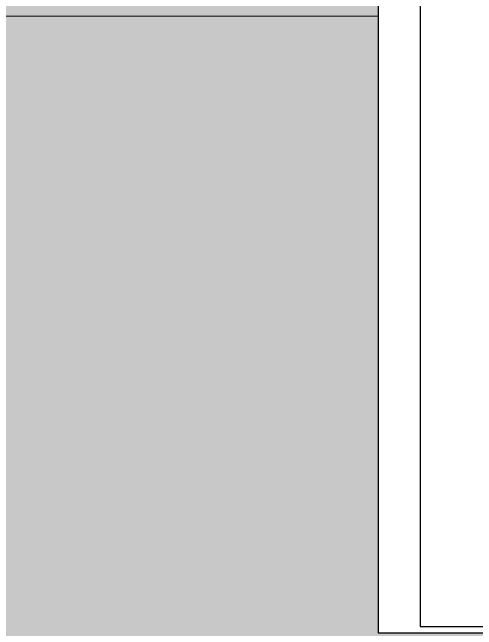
# Model space of a CAD drawing. Header units: millimetres. Extents: x -2167 to 6463, y 877 to 4714.
# Drawn here: x 242.4 to 468.3, y 1328 to 1628.3 of the extents above; entities that cross this region are included whole.
import ezdxf

# ---------------------------------------------------------------- set-up
doc = ezdxf.new("R2010")
doc.units = ezdxf.units.MM
doc.layers.add('marble', color=7, linetype='Continuous', true_color=0xfff8db)

msp = doc.modelspace()

# ---------------------------------------------------------------- hatches: boundary and pattern name
at = {"layer": 'marble', "true_color": 0xfceab1}
h = msp.add_hatch(color=41, dxfattribs=at)
h.paths.add_polyline_path([(217.8364080392857, 4038.957759684316), (1341.836408039926, 4038.957759684337), (1341.836408039926, 3960.299097374675), (1356.836408039926, 3960.299097374675), (1356.836408039926, 1305.116421994004), (1341.836408039926, 1305.116421994004), (1341.836408039926, 1226.457759684341), (217.8364080392857, 1226.457759684341)])
h.paths.add_polyline_path([(1187.836408039286, 3606.457759684345), (420.3364080391693, 3606.457759684337), (420.3364080391693, 1326.457759684334), (1187.836408039286, 1326.457759684341)], flags=16)

# ---------------------------------------------------------------- linework, layer by layer
at = {"color": 164, "lineweight": 0}
msp.add_line((420.3364080391693, 1626.457759684345), (2.246018309284409, 1626.457759684345), dxfattribs=at)
at = {"color": 164}
msp.add_lwpolyline([(1187.836408039286, 3606.457759684345), (420.3364080391693, 3606.457759684337), (420.3364080391693, 1326.457759684334), (1187.836408039286, 1326.457759684341), (1187.836408039286, 3606.457759684345)], dxfattribs=at)
at = {"color": 3}
msp.add_lwpolyline([(1184.836408039286, 3603.457759684345), (440.8364080392857, 3603.457759684345), (440.8364080392857, 1329.457759684341), (1184.836408039286, 1329.457759684341)], close=True, dxfattribs=at)

doc.saveas('drawing.dxf')
